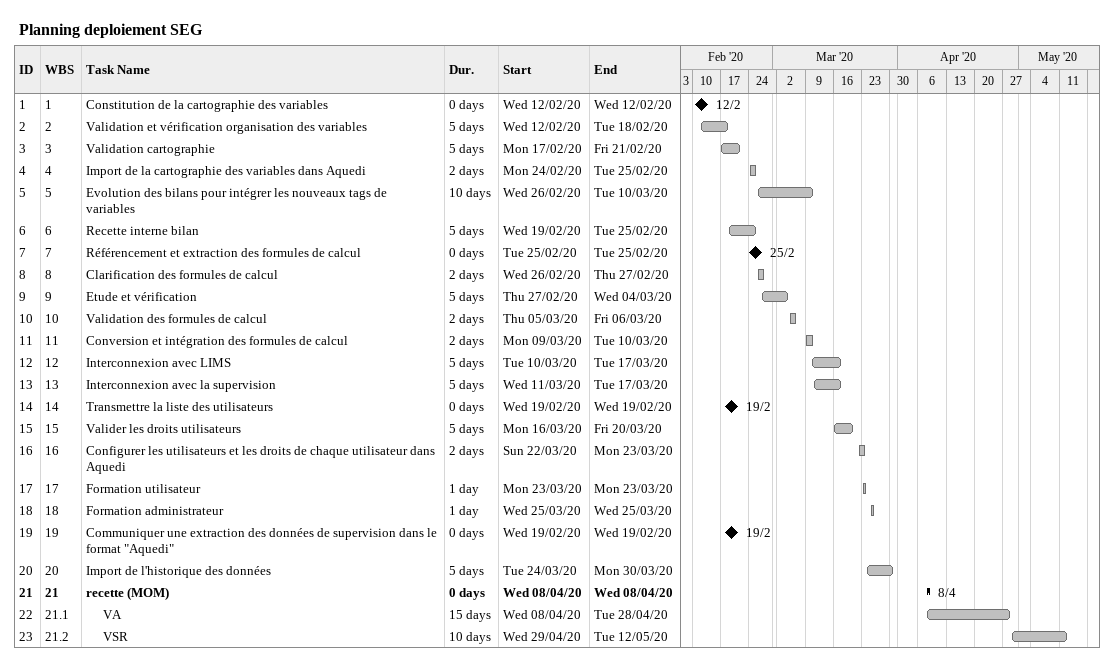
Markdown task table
Planning deploiement SEG

| ID | WBS | Task | Duration | Start | Finish |
|---|---|---|---|---|---|
| 1 | 1 | Constitution de la cartographie des variables | 0d | 2020-02-12 | 2020-02-12 |
| 2 | 2 | Validation et vérification organisation des variables | 5d | 2020-02-12 | 2020-02-18 |
| 3 | 3 | Validation cartographie | 5d | 2020-02-17 | 2020-02-21 |
| 4 | 4 | Import de la cartographie des variables dans Aquedi | 2d | 2020-02-24 | 2020-02-25 |
| 5 | 5 | Evolution des bilans pour intégrer les nouveaux tags de variables | 10d | 2020-02-26 | 2020-03-10 |
| 6 | 6 | Recette interne bilan | 5d | 2020-02-19 | 2020-02-25 |
| 7 | 7 | Référencement et extraction des formules de calcul | 0d | 2020-02-25 | 2020-02-25 |
| 8 | 8 | Clarification des formules de calcul | 2d | 2020-02-26 | 2020-02-27 |
| 9 | 9 | Etude et vérification | 5d | 2020-02-27 | 2020-03-04 |
| 10 | 10 | Validation des formules de calcul | 2d | 2020-03-05 | 2020-03-06 |
| 11 | 11 | Conversion et intégration des formules de calcul | 2d | 2020-03-09 | 2020-03-10 |
| 12 | 12 | Interconnexion avec LIMS | 5d | 2020-03-10 | 2020-03-17 |
| 13 | 13 | Interconnexion avec la supervision | 5d | 2020-03-11 | 2020-03-17 |
| 14 | 14 | Transmettre la liste des utilisateurs | 0d | 2020-02-19 | 2020-02-19 |
| 15 | 15 | Valider les droits utilisateurs | 5d | 2020-03-16 | 2020-03-20 |
| 16 | 16 | Configurer les utilisateurs et les droits de chaque utilisateur dans Aquedi | 2d | 2020-03-22 | 2020-03-23 |
| 17 | 17 | Formation utilisateur | 1d | 2020-03-23 | 2020-03-23 |
| 18 | 18 | Formation administrateur | 1d | 2020-03-25 | 2020-03-25 |
| 19 | 19 | Communiquer une extraction des données de supervision dans le format "Aquedi" | 0d | 2020-02-19 | 2020-02-19 |
| 20 | 20 | Import de l'historique des données | 5d | 2020-03-24 | 2020-03-30 |
| 21 | 21 | **recette (MOM)** | 0d | 2020-04-08 | 2020-04-08 |
| 22 | 21.1 | VA | 15d | 2020-04-08 | 2020-04-28 |
| 23 | 21.2 | VSR | 10d | 2020-04-29 | 2020-05-12 |
